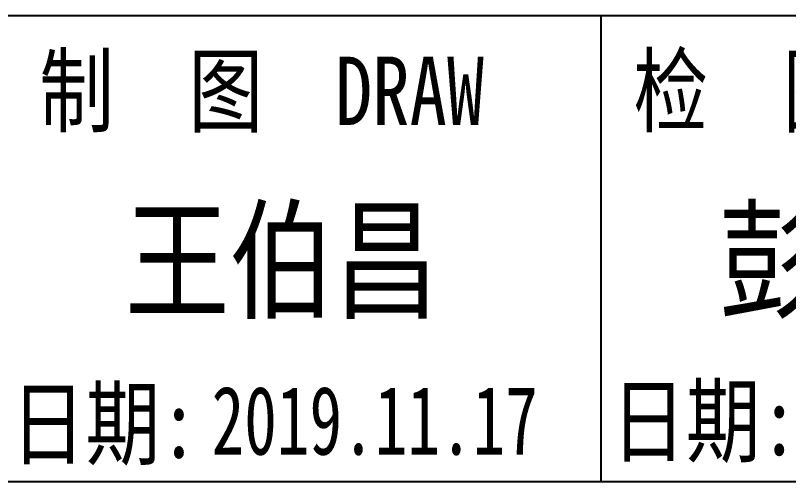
# Model space of a CAD drawing. Header units: millimetres. Extents: x 1333 to 106363, y -60675 to -5704.
# Drawn here: x 2437.15 to 2465.36, y -60291.02 to -60274.02 of the extents above; entities that cross this region are included whole.
import ezdxf
from ezdxf.enums import TextEntityAlignment as Align

# ---------------------------------------------------------------- set-up
doc = ezdxf.new("R2010")
doc.units = ezdxf.units.MM
doc.header["$LTSCALE"] = 0.5
doc.layers.add('图框', color=7, linetype='Continuous', lineweight=18)
doc.layers.add('图框文字', color=7, linetype='Continuous')
doc.styles.add('国标', font='simfang.ttf', dxfattribs={"width": 0.8})

# ---------------------------------------------------------------- blocks, each defined once
blk = doc.blocks.new('GZDEH零件A4图框V01版')
at = {"layer": '图框文字', "color": 9}
for p, q in [((25, 30.5), (205, 30.5)), ((68.34, 30.5), (68.34, 13.5)), ((68.34, 30.5), (68.34, 13.5))]:
    blk.add_line(p, q, dxfattribs=at)
at = {"layer": '图框文字', "linetype": 'Continuous'}
blk.add_line((25, 13.5), (205, 13.5), dxfattribs=at)
at = {"layer": '图框文字', "color": 9, "style": '国标', "width": 0.8}
for s, p in [('制  图', (51.941, 26.501)), ('检  图', (73.62, 26.501)), ('日期:', (72.126, 14.462)), ('日期:', (50.223, 14.365))]:
    blk.add_text(s, height=2.5, dxfattribs=at).set_placement(p, align=Align.CENTER)
blk.add_text(' DRAW', height=2.5, dxfattribs=at).set_placement((57.285, 26.501))
blk = doc.blocks.new('DEH A4')
at = {"layer": '图框'}
blk.add_blockref('GZDEH零件A4图框V01版', (0, 0), dxfattribs=at)

msp = doc.modelspace()

# ---------------------------------------------------------------- block references
at = {"layer": '图框'}
msp.add_blockref('DEH A4', (2390.164, -60304.522), dxfattribs=at)

# ---------------------------------------------------------------- texts
at = {"layer": '图框文字', "color": 3, "style": '国标'}
for s, height, width, p in [('王伯昌', 3.5, 0.8, (2441.142, -60284.705)), ('彭振兴', 3.5, 0.8, (2462.802, -60284.705)), ('2019.11.17', 2.5, 0.7, (2444.307, -60290.042))]:
    msp.add_text(s, height=height, dxfattribs=dict(at, width=width)).set_placement(p)

doc.saveas('drawing.dxf')
